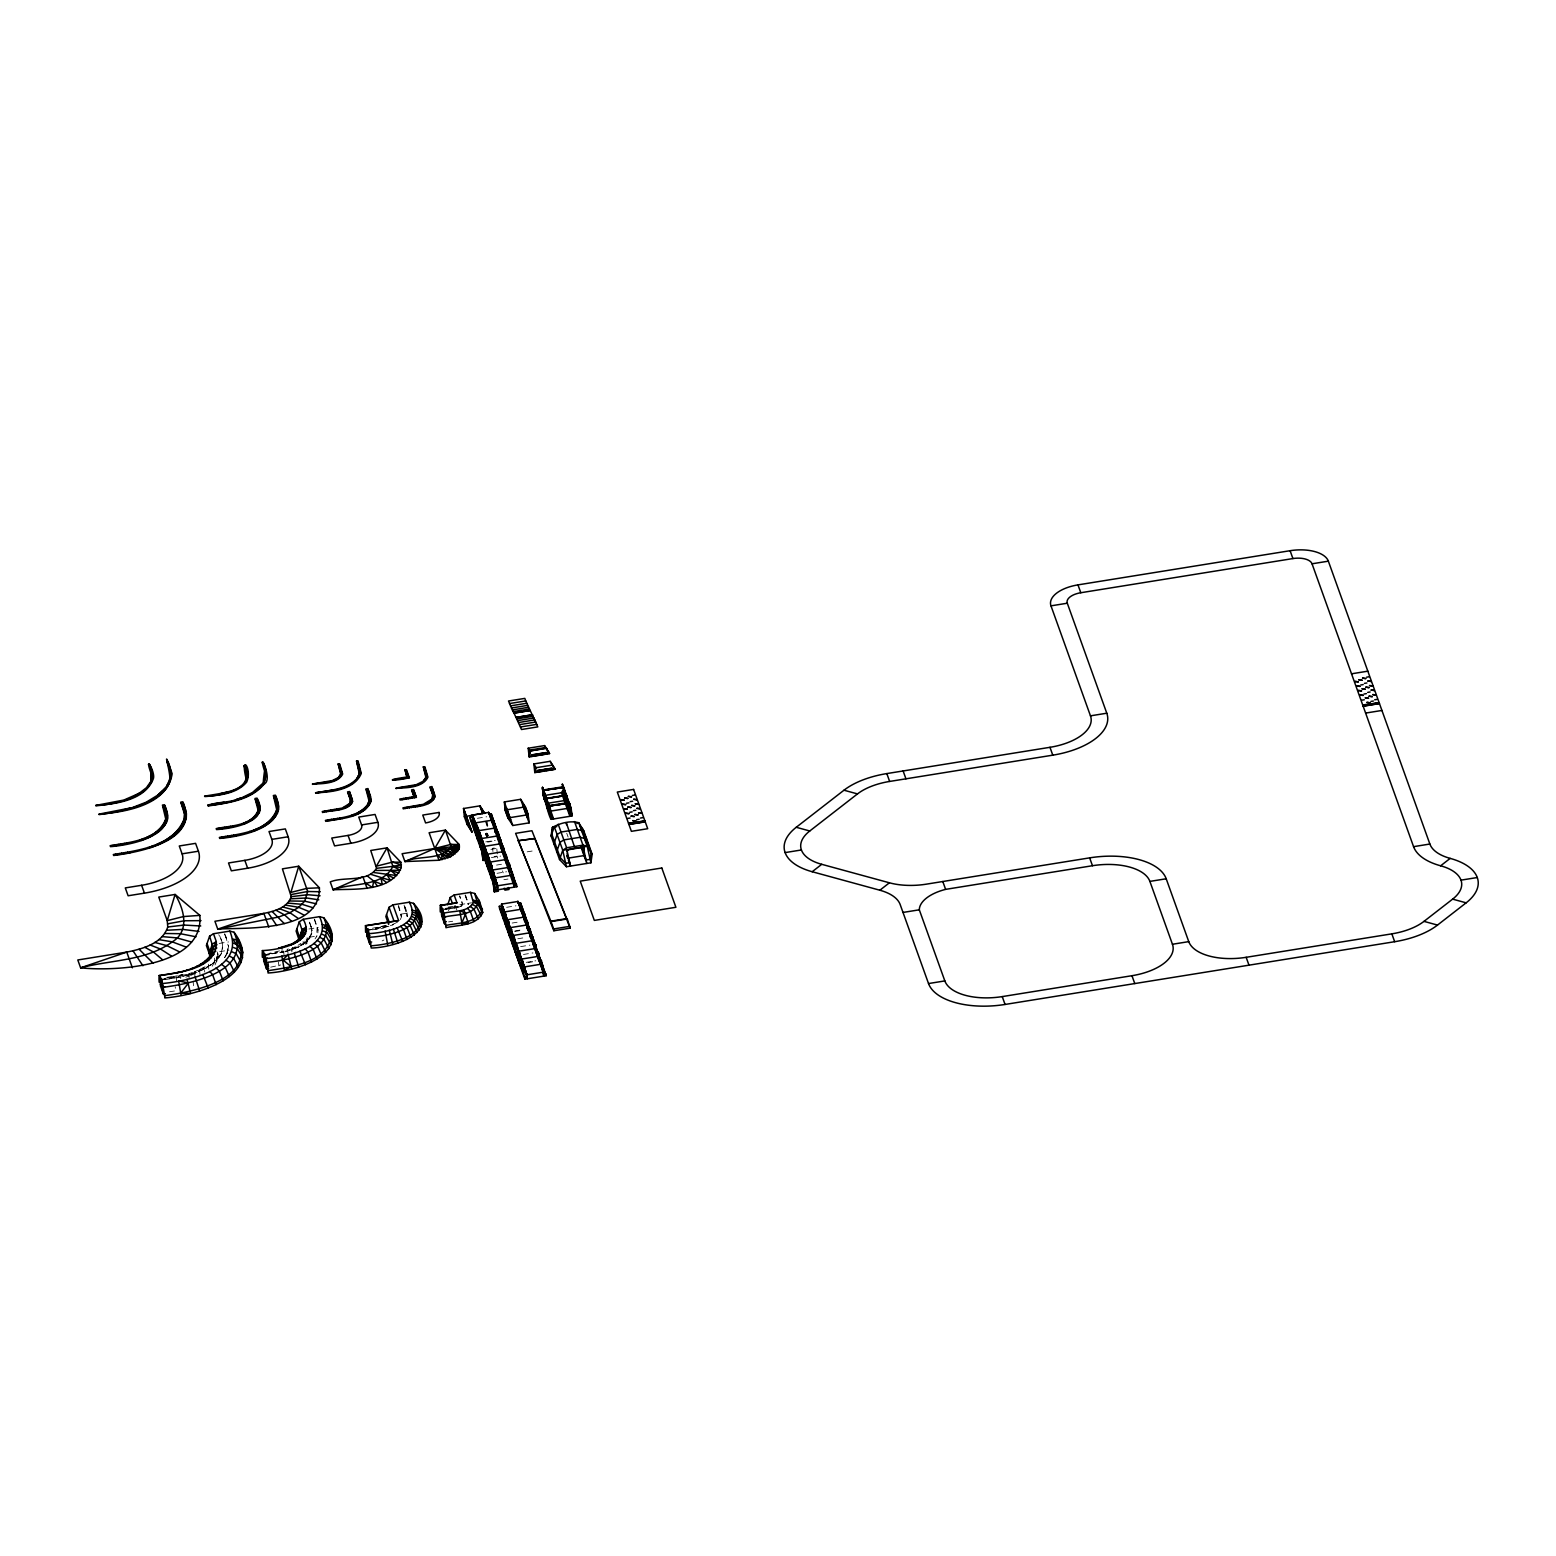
<?xml version="1.0" encoding="UTF-8"?>
<svg xmlns="http://www.w3.org/2000/svg" width="1556" height="1556" viewBox="0 0 1556 1556"><rect width="100%" height="100%" fill="white"/><g stroke="black" fill="none" stroke-linecap="round" stroke-linejoin="round"><path stroke-width="0.75" stroke-dasharray="5 3.75" d="M215.02 964.895L217.859 958.418L217.84 953.381M226.826 953.653L228.265 945.737M228.051 949.685L228.557 945.465L227.059 953.672M306.765 944.006L307.368 937.879M180.71 978.549L180.788 977.129L175.42 978.179M282.2 947.234L281.908 952.603L278.641 953.245M279.574 950.891L269.207 953.361M292.703 949.802L293.17 948.246L290.35 951.086L296.437 946.904M306.571 942.197L307.252 940.038L307.427 941.847M307.485 940.038L311.803 933.289L311.278 928.135M311.803 933.211L310.908 935.545M190.785 974.075L199.265 969.952L198.798 971.508L202.727 967.56M294.745 948.401L295.27 946.787M400.281 919.577L401.623 916.64M163.925 978.627L182.927 974.562L176.353 975.845M448.439 910.668L449.256 909.151M202.727 969.758C216.965 963.281 228.635 949.335 218.754 934.728M219.124 957.018C224.9 950.094 222.644 942.78 219.163 934.65M221.477 953.4L212.452 963.806M224.57 957.601L226.729 953.595M224.803 957.562L227.059 953.595M309.605 938.287L312.231 930.507L309.197 922.183M315.051 938.871L316.996 935.759L315.284 938.89M189.054 978.86L189.249 972.87M284.126 955.948L283.62 950.891L288.346 948.888M454.994 908.393L455.538 906.409M212.2 966.237L217.684 956.629L217.859 958.418M194.772 976.896L195.181 970.827M291.808 951.883L292.392 947.487M461.393 906.039L462.521 903.414L459.837 895.906M462.327 905.378L460.634 906.623M202.202 969.174L205.022 966.665M284.962 951.416L298.091 946.884L307.466 940.446M202.883 969.835L196.873 972.189L212.666 963.864L207.862 966.646M298.11 945.27L300.833 943.403L301.164 946.768M301.806 945.192L305.19 942.839M397.422 922.222L390.303 925.528M460.479 906.603L462.229 903.705L459.428 895.964M199.518 969.563L204.225 966.996L204.731 972.033M202.669 969.66L208.115 966.976M270.705 967.171L280.683 964.953M382.095 940.933L383.924 940.019M194.267 971.839L197.768 970.322M190.513 975.554L194.889 973.648M291.458 948.518L294.959 946.982L295.465 952.039M288.016 950.755L290.719 949.568M294.065 948.829L298.344 947.04L294.045 948.654M385.849 925.528L368.364 929.088M390.323 925.703L393.765 924.439L390.498 925.917M174.136 976.993L163.827 979.113M275.218 952.875L277.376 952.039M380.598 927.104L372.331 928.913M455.286 906.778L444.977 908.899M188.548 973.823L192.361 972.5M185.942 975.748L197.048 972.383M190.61 974.464L194.967 973.064M185.748 977.187L188.918 976.098M178.415 975.962L182.927 974.562M182.48 975.418L186.526 974.348M160.56 979.93L188.315 974.776M188.471 974.951L183.841 975.962M285.098 951.825L289.649 950.171M459.273 906.759L446.164 909.015M459.448 906.934L441.748 910.007L457.406 907.595M386.763 925.839L378.147 926.715M367.041 930.235L388.903 926.326M382.659 927.843L388.728 926.151M263.8 954.995L283.231 951.747L263.859 955.345M283.348 952.116L279.749 952.428M477.4 818.281L486.736 816.783M485.744 841.874L495.255 840.357M487.573 842.127L491.929 841.426L491.229 839.462M490.899 849.362L497.901 848.234M491.385 857.589L500.721 856.092M527.192 851.832L534.175 850.704M496.539 865.078L503.716 863.911M497.025 873.305L506.536 871.768M503.891 879.704L507.976 879.043M219.182 943.442L228.518 941.944M308.924 928.99L318.241 927.493M401.001 914.15L407.983 913.022M459.856 904.678L471.507 902.811M448.167 907.129L452.835 906.37M445.094 908.412L457.328 906.448L457.834 911.485M219.668 951.669L229.004 950.171M309.411 937.218L316.413 936.09M506.653 907.304L515.97 905.806M367.06 930.352L378.264 928.64M372.468 929.827L383.982 927.96M448.614 921.911L452.699 921.249M267.068 954.178L273.175 953.206M264.656 955.501L271.658 954.373M167.017 977.343L174.019 976.215M512.177 923.039L519.315 921.891M160.579 980.163L177.131 977.479M165.344 979.599L183.978 976.351M514.997 930.896L522.135 929.749M514.647 931.499L521.163 930.449M169.507 991.794L175.633 990.802L175.225 986.835M517.817 938.754L524.8 937.626M520.638 946.612L529.954 945.114M523.458 954.47L532.949 952.933M526.278 962.328L535.77 960.791M528.087 962.581L532.444 961.88L531.744 959.916M566.715 833.16L568.115 837.089M485.511 821.587L487.611 827.481M497.726 858.056L497.025 856.092L492.941 856.753L493.66 858.717M502.51 870.893L503.21 872.858M465.555 895.167L468.375 904.542M465.225 895.206L468.239 902.927M465.127 895.05L468.123 904.561M455.188 905.436L457.308 911.33M405.046 906.759L407.127 912.711M404.054 905.067L407.361 916.523M404.657 906.992L407.03 916.465M398.647 905.748L401.604 916.445M398.239 905.825L401.292 916.717L401.04 913.489M314.623 919.285L318.066 930.138L314.215 919.343M309.605 922.125L312.25 930.702M309.294 922.358L311.667 927.882M225.601 935.74L228.168 945.678M224.823 933.931L227.701 942.041M224.492 933.989L227.779 941.944M485.978 821.14L487.748 827.364M307.077 937.587L307.543 939.688M217.334 952.039L218.035 955.19M487.009 820.985L488.001 827.325M497.317 853.874L496.695 847.612L492.61 848.273L493.233 854.536M454.488 905.787L454.663 907.595M407.069 912.788L407.439 916.445M317.988 930.216L317.891 932.841M317.113 927.357L316.685 935.992M309.839 938.307L304.859 942.741M306.24 938.851L306.746 943.831M305.015 940.991L305.346 944.356M303.089 941.399L303.42 944.764M301.708 944.92L298.169 947.176M287.666 949.821L288.171 954.859M278.466 961.9L278.855 965.868M219.357 957.037L216.109 960.227M216.342 956.512L216.848 961.666M214.339 958.049L215 964.701M208.309 964.175L208.815 969.232M199.674 971.236L200.024 974.62M176.178 976.662L176.684 981.7M193.158 982.03L193.528 985.745"/><path stroke-width="1.5" d="M159.12 982.206C157.992 961.258 165.422 996.482 164.761 997.921C195.453 995.782 267.146 975.826 234.061 932.258L229.802 931.11L213.483 933.736L216.303 941.594L209.729 955.987L209.846 951.416L207.026 943.558M505.116 810.112L504.339 801.943L520.657 799.298C525.656 806.416 528.748 814.177 529.118 822.871L512.799 825.497L507.937 817.97L505.116 810.112L525.52 806.844M563.389 791.498L561.444 792.743L569.904 816.317L570.916 815.052L562.455 791.479L563.311 790.604M570.916 815.052L562.494 790.74M148.462 764.346C153.752 766.077 150.679 799.434 150.796 772.612C143.852 753.007 155.619 771.873 153.363 778.681C145.078 800.776 114.172 804.219 95.675 805.425L123.858 800.056L139.223 793.307L134.652 795.797M95.908 805.794C116.642 804.141 164.255 794.863 149.473 764.19M165.753 819.02L162.427 805.055L164.469 804.724C179.29 835.611 131.385 844.986 110.495 846.659L110.126 845.686C129.459 842.282 157.545 840.512 165.753 819.02L167.815 818.962M166.803 761.39C169.487 767.905 172.308 775.335 168.982 782.182C163.283 791.654 169.118 782.396 169.857 778.175C169.682 767.711 161.182 743.398 172.152 773.682C167.406 805.677 123.605 812.407 98.903 814.138L131.852 807.7L123.702 809.859M99.078 814.624C124.733 811.298 185.339 800.115 167.834 761.234M167.756 927.006L167.231 920.646L158.77 897.073L175.089 894.447L199.868 915.375C204.05 968.163 112.771 971.314 80.62 967.832L77.8 959.974L126.756 952.097C142.199 948.985 162.232 943.753 167.756 927.006L184.114 925.061L200.743 925.995M184.308 818.456L184.522 814.158L180.788 802.099L182.83 801.768C200.374 840.882 139.476 852.143 113.666 855.508L113.316 854.516C138.659 850.354 174.019 846.192 184.308 818.456L186.37 818.378M159.49 975.69C179.135 972.422 217.821 968.843 216.303 941.594L212.394 944.064L209.185 953.361L209.729 955.987M162.31 983.548C188.684 981.058 245.731 968.863 229.802 931.11M246.334 779.575C239.468 752.462 252.831 768.139 246.665 782.143C236.745 794.085 217.218 795.816 204.556 796.186C224.181 792.529 255.456 791.051 243.825 765.61M204.789 796.575C219.941 795.641 258.588 789.339 244.856 765.435M258.14 810.306L254.989 798.461L257.032 798.131C270.802 822.229 231.863 828.648 216.537 829.581L216.187 828.609C230.035 825.633 251.761 826.178 258.14 810.306L260.202 810.229M262.186 762.654C269.869 768.567 259.91 803.616 264.539 770.959C256.468 745.616 273.953 779.906 264.15 783.991C250.73 800.484 227.662 802.954 208.076 806.008C214.144 801.71 227.993 803.071 236.609 799.414C244.37 796.633 242.464 797.645 236.609 799.414M207.959 805.405C229.374 803.655 278.135 794.007 263.217 762.479M276.696 809.723L273.35 795.505L275.393 795.174C290.33 826.917 241.316 836.642 219.707 838.431L219.357 837.439C239.371 833.958 268.254 831.915 276.696 809.723L278.757 809.665M291.225 896.664L282.414 868.851L298.733 866.225L319.427 887.815C320.147 933.347 244.234 927.22 217.743 929.126L214.923 921.269L263.878 913.391C274.167 911.31 287.529 907.829 291.225 896.664L307.563 894.719L320.069 895.77M262.205 950.58C277.59 950.016 317.074 943.558 303.226 919.285L319.544 916.659L323.804 917.807C354.36 954.723 294.317 971.644 268.002 972.986C268.643 971.547 261.233 936.323 262.361 957.271M265.551 958.593C286.46 956.901 334.326 947.546 319.544 916.659M401.292 867.548L400.845 862.238L387.055 847.845L370.736 850.471L376.552 868.306C367.177 882.836 344.129 876.106 330.242 881.921L333.062 889.779C354.496 888.651 390.4 892.405 401.292 867.548L392.89 866.361L376.552 868.306M365.602 932.316L365.446 925.645L368.791 933.658C384.099 932.725 423.038 926.306 409.267 902.208L392.968 904.833L389.058 907.304L385.849 916.601L388.669 924.459M368.791 933.658L371.242 948.032C393.376 947.526 441.398 933.697 413.526 903.355L409.267 902.208M486.911 835.922L487.845 835.514M487.592 834.755C487.553 837.964 487.514 831.565 485.997 833.938M528.204 748.222L529.896 750.692L529.176 756.897L549.56 753.61L544.522 745.596L528.204 748.222L529.176 756.897L530.382 750.906L546.701 748.28M551.077 835.961L552.341 827.442C560.121 823.105 569.982 820.382 578.754 822.716L583.714 830.71L592.155 854.283L590.91 862.802L566.423 866.731L559.538 859.534L551.077 835.961L554.286 826.664L562.747 850.237L566.423 866.731M552.73 827.286L551.738 834.016L560.199 857.589L565.664 863.288L569.749 862.646L567.162 855.43L567.687 858.212L584.006 855.586L583.15 846.95L587.215 846.289L592.155 854.283M543.083 795.7L563.486 792.412L562.455 784.166L571.188 808.42L571.947 815.986L551.544 819.273C549.56 822.152 538.182 773.954 544.036 791.129L546.506 799.765M542.674 787.336L543.122 793.852M544.367 790.331L543.589 792.237L544.308 789.806L563.077 786.772L564.4 788.892L563.233 787.608M545.164 795.991L545.903 803.557L566.306 800.27M546.409 800.095L546.564 798.286L566.559 795.077L567.22 796.75M543.939 791.459L546.623 800.056C558.04 846.853 545.145 789.203 550.104 813.36M547.031 799.998L547.187 798.189M548.101 803.091L548.723 811.415L569.126 808.128M548.315 803.052L548.762 809.567M549.229 807.953L549.949 805.502L568.718 802.488L570.041 804.608M550.007 806.047L551.544 819.273M549.851 807.856L549.949 805.502M550.805 811.707L549.579 807.175M486.308 834.502C487.767 838.062 485.219 832.985 487.281 834.483M163.361 993.992L160.54 986.134L160.035 978.471L163.361 993.992L165.403 993.662M369.822 944.103L367.002 936.245L366.496 928.582L369.822 944.103L370.834 943.772M444.51 923.778L441.69 915.92L441.184 908.257L444.51 923.778L445.522 923.428M534.817 772.612L536.139 767.692L533.844 763.938L550.163 761.312L555.2 769.325L534.817 772.612L533.844 763.938M536.587 772.321L537.073 770.57L552.438 768.1L553.411 769.617M537.656 772.165L538.123 770.395M538.707 771.99L539.173 770.22M539.757 771.815L540.224 770.064M540.807 771.64L541.274 769.889M541.858 771.484L542.324 769.714M542.908 771.309L543.375 769.559M543.958 771.134L544.425 769.384M530.966 756.605L531.452 754.932L546.817 752.462L547.77 753.901M532.016 756.449L532.502 754.757M533.066 756.274L533.572 754.602M534.116 756.099L534.622 754.427M535.167 755.944L535.672 754.252M536.217 755.769L536.723 754.096M537.267 755.594L537.773 753.921M538.318 755.419L538.823 753.746M458.981 849.343L459.214 844.519L445.424 830.126L429.106 832.752L438.967 860.254L450.637 856.695L458.981 849.343L434.746 848.467L402.109 853.719L404.93 861.577L438.967 860.254M213.483 933.736L209.574 936.206L206.364 945.503L209.185 953.361M303.226 919.285L299.316 921.755L296.107 931.052L299.258 940.485M447.7 904.814L450.248 897.442L454.138 894.992L470.457 892.347L474.716 893.494L479.656 901.488L482.749 912.536C476.681 926.17 458.048 924.809 445.93 927.707C446.572 926.267 439.162 891.043 440.29 911.991M553.897 843.819L557.106 834.522L561.016 832.052L577.315 829.426L581.574 830.573L586.515 838.567M556.717 851.677L559.927 842.38L563.836 839.909L580.135 837.284L584.395 838.431L589.335 846.425M559.538 859.534L562.747 850.237L566.656 847.767L582.955 845.141L587.215 846.289L590.91 862.802M208.66 960.169L213.016 946.943L209.574 936.206M300.522 938.521L302.545 931.441L299.316 921.755M210.274 957.368L211.947 952.875L215.817 951.222M300.191 939.707L302.447 933.328L306.396 931.402M338.449 777.514L341.114 773.702L338.158 763.918L339.714 764.035L342.709 774.013C337.633 784.302 320.011 783.757 312.367 784.03L332.303 780.567L338.449 777.514L341.114 773.702M312.6 784.399C321.859 781.482 336.932 784.127 342.164 773.663L339.169 763.763M359.689 773.138L357.296 777.825L359.689 773.138L356.519 760.962L358.075 761.079L361.284 773.449C354.301 790.312 329.658 792.354 315.596 792.743C331.447 790.001 348.155 789.281 357.763 777.514M315.771 793.249C331.175 790.195 353.601 790.117 360.72 773.099L357.53 760.806M349.692 803.46L350.372 799.726L347.552 791.868L349.594 791.537L352.59 801.515C347.319 812.174 332.012 809.587 322.598 812.504L322.248 811.532L342.164 808.07L349.692 803.46L351.637 803.674M367.177 805.327L369.064 801.009L365.913 788.911L367.955 788.581L371.125 800.951C363.948 818.125 341.328 818.281 325.768 821.354L325.418 820.362C339.733 817.756 356.966 817.328 367.177 805.327L369.122 805.541M423.29 781.209L426.344 776.872L423.329 766.816L424.905 766.933L427.939 777.183C422.649 788.192 404.443 788.017 395.924 788.114L416.308 784.671L423.29 781.209L426.344 776.872M396.099 788.62C405.999 785.702 421.987 788.095 427.375 776.833L424.36 766.661M431.946 799.045L432.724 794.766L429.903 786.908L431.946 786.577L434.96 796.828C429.534 808.264 413.351 805.969 403.276 808.867L402.926 807.875L423.368 804.296L431.946 799.045L433.891 799.259M448.011 857.842L434.746 848.467L445.424 830.126L451.084 846.522C441.632 860.818 418.7 854.983 404.93 861.577L434.746 848.467L450.909 844.402L459.214 844.519M443.46 913.333C452.854 910.435 468.123 912.944 473.374 902.344L470.457 892.347M474.716 893.494L477.731 904.017C472.09 916.173 455.091 914.208 444.355 917.087M207.784 804.919L224.122 802.293M562.455 791.479L570.488 815.85L571.849 815.072L567.395 802.565M150.796 781.52L146.458 787.686L138.873 793.521M279.049 948.11L292.139 943.811L297.274 940.68L301.864 935.214L305.735 933.561M220.816 793.579L228.615 791.79M331.856 790.234L315.557 792.86M584.356 852.941L581.361 846.911L583.947 847.67L583.481 852.805L586.067 860.021L590.132 859.359L591.144 852.61L582.683 829.037L579.941 826.197M584.064 853.836L582.936 847.709L584.336 851.638M162.544 790.993L158.012 794.999L166.511 786.5M262.653 783.485L252.442 792.529L242.133 797.586M158.965 975.515C176.82 972.831 197.904 970.808 210.255 955.831L213.969 954.45M475.883 825.4L476.097 827.053L474.172 827.909L474.561 831.312M474.249 828.103L475.319 826.606M477.381 839.17L476.992 835.766L478.412 834.405M477.07 835.961L478.859 834.697M481.232 842.263L479.812 843.624L480.123 846.834M482.652 842.613C481.212 839.598 482.321 842.885 479.89 843.819L480.201 847.028M480.298 843.897L481.154 842.652M485.297 848.662L482.632 851.482L483.021 854.886M482.71 851.677L483.78 850.16M484.052 850.704L483.138 852.474M485.842 862.744L485.453 859.34L486.872 857.978M485.511 859.534L487.32 858.27M485.939 859.612L486.795 858.348M547.129 797.664L546.681 798.598L566.676 795.369L547.284 798.481M489.693 865.836L488.273 867.198L488.662 870.601M488.331 867.392L490.14 866.128M492.435 872.449L493.758 872.235L492.357 872.255L491.093 875.055L491.404 878.265M503.911 917.204L505.194 914.617M506.303 924.984L508.831 921.774L507.45 923.661M506.731 925.061L507.956 922.28M510.387 930.041L511.73 929.827L510.329 929.846L509.045 932.647L509.434 936.051M509.123 932.841L510.271 931.519M509.551 932.919L510.465 931.85M511.943 940.699L513.285 939.143M513.227 939.513L511.982 941.555M515.192 948.635L516.981 945.97M517.584 956.415L520.112 953.206L518.926 954.859M518.012 956.493L519.237 953.711M520.715 967.482L520.326 964.059L521.746 962.717M529.896 750.692L528.632 752.054L529.351 750.109L545.67 747.483L546.759 749.136L546.214 748.066L530.382 750.906M338.158 763.918L340.628 774.071M356.519 760.962L359.203 773.507M404.988 769.773L406.972 777.105L404.988 769.773L406.544 769.889L409.364 777.747C393.318 781.52 381.667 780.509 407.536 776.911M423.329 766.816L425.858 777.241M464.33 816.686L483.157 813.282L479.87 805.872L463.552 808.498L464.33 816.686L467.15 824.544L472.013 832.071L463.552 808.498L467.617 824.096L472.013 832.071L463.552 808.498M467.15 824.544L469.192 824.213M564.264 800.601L566.131 798.461M567.084 808.459L568.951 806.319M796.244 827.286L843.974 790.215A66.48 32.637 -5.7 0 1 886.823 773.585L1049.969 747.308A49.87 24.468 -5.7 0 0 1090.464 715.838L1106.783 713.212L1067.299 603.222A16.63 8.15 -5.7 0 1 1080.798 592.739L1292.919 558.565A16.63 8.15 -5.7 0 1 1312.039 563.797L1328.357 561.171L1429.867 844.033A49.87 24.468 -5.7 0 0 1450.192 858.387A66.48 32.637 -5.7 0 1 1466.141 902.83L1437.511 925.081A66.48 32.637 -5.7 0 1 1394.662 941.711L1005.059 1004.456A66.48 32.637 -5.7 0 1 928.524 983.548L900.185 904.581A49.87 24.468 -5.7 0 0 879.86 890.226L812.193 871.73A66.48 32.637 -5.7 0 1 796.244 827.286L809.781 830.982L857.492 793.91A49.87 24.468 -5.7 0 1 889.643 781.443L1052.79 755.166A66.48 32.637 -5.7 0 0 1106.783 713.212M812.193 871.73L821.743 864.319L889.41 882.797A49.87 24.468 -5.7 0 0 926.501 884.139L1089.647 857.862A66.48 32.637 -5.7 0 1 1166.203 878.77L1188.765 941.633A49.87 24.468 -5.7 0 0 1246.162 957.31L1391.842 933.853A49.87 24.468 -5.7 0 0 1423.993 921.366L1452.623 899.135L1466.141 902.83M879.86 890.226L889.41 882.797M1452.623 899.135A49.87 24.468 -5.7 0 0 1440.642 865.797L1450.192 858.387M158.401 794.746L146.283 802.157L131.677 807.836M306.046 927.143L302.136 929.613L298.927 938.91L302.545 931.441L306.513 929.243L302.136 929.613L299.958 938.599L296.768 929.107M487.359 834.191L485.803 833.783L486.094 834.852M216.984 944.745L213.016 946.943L209.846 951.416L210.274 956.843L212.88 949.899L216.829 947.974M267.457 958.146L263.586 959.391M268.624 968.532L266.601 969.057L263.256 953.536L263.781 961.2L266.718 960.402M367.002 936.245L369.958 935.467M444.646 915.123L443.732 915.589L443.207 910.416M576.809 823.513L578.754 822.716L587.215 846.289M300.794 937.101L304.509 935.72M207.843 958.71L211.344 957.582M299.258 938.929L302.739 937.801M487.164 835.202L486.697 835.805M204.731 961.452L207.94 960.577M297.274 940.68L300.483 939.805M400.845 862.238L392.559 862.102L376.377 866.186L387.055 847.845L392.89 866.361C382.329 887.581 351.656 882.466 333.062 889.779L362.879 876.67L367.119 888.457M294.881 942.314L297.76 941.672M200.996 964.02L203.855 963.378M175.283 972.889L182.13 971.819M291.322 894.505L307.718 891.491L320.283 891.744M167.931 923.778L184.328 920.763L201.016 920.627M292.139 943.811L294.629 943.383M196.678 966.373L199.149 965.965M1090.464 715.838L1050.981 605.848A33.24 16.319 -5.7 0 1 1077.977 584.881L1290.099 550.707A33.24 16.319 -5.7 0 1 1328.357 561.171M1050.981 605.848L1067.299 603.222M509.434 703.565L525.753 700.939L537.812 726.885L521.493 729.511L508.501 701.017L524.819 698.391L525.753 700.939M510.349 705.899L526.667 703.273M511.243 708.019L527.562 705.393M512.119 709.944L528.437 707.319M512.955 711.656L529.273 709.011M517.039 718.872L533.338 716.246M517.876 720.584L534.194 717.958M518.751 722.509L535.07 719.864M519.646 724.629L535.964 722.003M520.56 726.963L536.878 724.337M162.777 806.047L164.819 805.716M181.138 803.091L183.18 802.76M163.147 807.019L165.169 806.689M181.488 804.063L183.53 803.732M163.497 808.011L165.539 807.681M181.838 805.055L183.88 804.724M163.847 808.984L165.889 808.653M182.208 806.027L184.23 805.697M164.197 809.976L166.239 809.645M182.558 807.019L184.581 806.689M164.547 810.948L166.589 810.618M182.908 807.992L184.95 807.661M164.897 811.94L166.939 811.61M183.258 808.984L185.3 808.653M165.247 812.913L167.289 812.582M183.608 809.956L185.65 809.626M255.34 799.434L257.382 799.123M273.7 796.478L275.743 796.166M255.69 800.426L257.732 800.095M274.05 797.469L276.093 797.139M256.04 801.398L258.082 801.087M274.401 798.442L276.443 798.131M392.929 779.77L409.364 777.747M256.409 802.39L258.432 802.06M274.751 799.434L276.793 799.103M256.759 803.363L258.802 803.052M275.101 800.406L277.143 800.095M257.11 804.355L259.152 804.024M275.47 801.398L277.493 801.068M257.46 805.327L259.502 805.016M275.82 802.371L277.863 802.06M257.81 806.319L259.852 805.989M276.171 803.363L278.213 803.032M347.902 792.84L349.944 792.51M366.263 789.884L368.305 789.553M348.252 793.832L350.295 793.502M366.613 790.876L368.655 790.545M348.602 794.805L350.645 794.474M366.963 791.848L369.005 791.518M348.952 795.797L350.995 795.466M367.313 792.84L369.356 792.51M349.322 796.769L351.345 796.439M367.663 793.813L369.706 793.482M349.672 797.761L351.695 797.431M368.013 794.805L370.056 794.474M536.139 767.692L552.458 765.066L555.2 769.325M350.022 798.734L352.064 798.403M368.364 795.777L370.406 795.447M350.372 799.726L352.415 799.395M368.733 796.769L370.756 796.439M411.912 790.856L413.954 790.526M430.273 787.9L432.296 787.569M412.262 791.829L414.304 791.498M430.623 788.873L432.665 788.542M412.612 792.821L414.655 792.49M430.973 789.865L433.015 789.534M412.962 793.793L415.005 793.463M431.323 790.837L433.365 790.506M413.312 794.785L415.355 794.455M431.673 791.829L433.716 791.498M413.663 795.758L415.705 795.427M432.023 792.801L434.066 792.471M416.055 796.419L399.756 799.045L400.106 800.017L416.425 797.392L413.604 789.534L411.562 789.865L414.382 797.722M432.374 793.793L434.416 793.463M432.724 794.766L434.766 794.435M543.744 790.429L563.739 787.219M563.817 787.939L564.186 788.911M542.461 787.375L553.586 818.942L542.908 793.891L547.09 805.522M182.091 853.836L198.409 851.21L195.589 843.352L179.271 845.978L182.091 853.836A49.87 24.468 -5.7 0 1 141.615 885.286L125.297 887.912L128.117 895.77L144.436 893.144A66.48 32.637 -5.7 0 0 198.409 851.21M271.833 839.384L288.152 836.758L285.332 828.901L269.013 831.526L271.833 839.384A33.24 16.319 -5.7 0 1 244.837 860.351L228.518 862.977L231.338 870.835L247.657 868.209A49.87 24.468 -5.7 0 0 288.152 836.758M361.576 824.933L377.894 822.307L375.074 814.449L358.755 817.075L361.576 824.933A16.63 8.15 -5.7 0 1 348.077 835.416L331.759 838.042L334.579 845.9L350.897 843.274A33.24 16.319 -5.7 0 0 377.894 822.307M544.153 798.598L543.005 794.785L545.125 795.369M544.269 798.909L547.187 806.436M566.637 795.797L567.006 796.769M546.759 799.317L549.462 806.864M571.558 814.216L570.994 808.439L562.261 784.185C570.216 808.186 565.509 796.458 567.862 804.005M505.175 808.031L506.459 807.836M522.777 805.191L524.041 804.997M545.728 801.748L547.945 803.227M505.155 809.081L506.809 808.809M523.127 806.183L524.78 805.911M1351.522 673.806L1367.841 671.181M505.467 811.104L507.509 810.773M523.827 808.148L525.87 807.817M488.837 814.255L491.288 813.866L516.884 886.726L495.683 890.149L470.301 819.429L470.087 817.27L472.538 816.881L472.343 815.072L488.662 812.446L493.622 820.887L513.344 875.872L488.662 812.446L493.622 820.887L488.662 812.446L514.433 887.134M505.817 812.076L507.859 811.765M524.178 809.12L526.22 808.809M547.284 805.502C545.106 784.905 548.529 824.699 546.72 799.726M506.186 813.068L508.209 812.738M524.528 810.112L526.57 809.781M546.973 806.455L549.793 814.313M549.385 806.144L569.379 802.935M569.457 803.655L569.827 804.627M506.536 814.041L508.579 813.71M524.878 811.084L526.92 810.754M570.196 810.423L569.924 804.316L571.947 815.986M506.886 815.033L508.929 814.702M525.247 812.076L527.27 811.746M507.237 816.005L509.279 815.675M525.597 813.049L527.64 812.718M498.115 889.76L494.769 876.495L472.343 815.072L473.316 825.069L493.038 880.054L497.901 887.601L495.45 887.99L470.087 817.27M491.988 820.226L488.662 812.446L492.513 820.148M548.548 809.606L552.944 818.67L551.466 818.359L549.91 814.624M507.587 816.997L509.629 816.667M525.947 814.041L527.99 813.71M475.164 822.93L491.482 820.304M507.937 817.97L528.34 814.683M508.676 818.903L510.329 818.631M526.648 816.005L528.301 815.733M475.514 825.302L476.836 825.088L475.455 825.108L474.677 828.901M493.447 824.252L492.279 822.404L493.602 822.19L494.088 823.785M492.338 822.599L493.66 822.385M509.415 819.817L510.679 819.604M526.998 816.978L528.281 816.783M494.244 823.163L494.302 828.162L477.984 830.787L472.343 815.072L493.894 878.09L497.726 885.792L514.044 883.166L512.235 875.133L491.346 818.864M477.031 826.897L476.408 825.322M477.614 826.742L491.715 866.031M570.682 811.862L569.729 804.335M477.536 827.461L491.852 867.392M493.952 824.816L508.248 865.661M495.08 825.614L494.983 824.699M551.369 817.464L552.361 818.028M477.887 829.445L477.05 825.711L477.984 830.787M479.656 832.946L478.256 832.966L478.489 834.6M496.481 830.243L495.1 830.262L495.333 832.265L496.111 830.671M479.287 833.374L477.089 836.817M478.762 843.002L478.859 839.87C482.302 837.984 478.645 827.286 480.804 838.645L497.123 836.019L496.422 830.048M496.559 831.488L498.27 832.538L501.421 843.624L501.013 840.201L499.379 839.345M496.85 831.954L496.053 830.476M496.947 834.483L499.748 837.42L500.449 843.799L502.569 845.278L503.269 851.657L505.389 853.135L506.089 859.515L508.209 860.993L508.909 867.373L510.524 868.015L511.243 871.01L505.019 855.061M552.341 827.442L556.815 826.625M481.368 848.701L483.119 846.581L482.477 840.804L481.076 840.824L481.29 842.457M499.301 838.101L497.92 838.12C498.64 842.166 497.959 836.583 500.701 840.629M482.107 841.232L481.232 842.846M483.157 841.563L483.624 846.503L499.943 843.877L499.243 837.906M499.807 838.665L500.215 842.38M482.185 842.477L482.418 840.61M499.009 839.773L501.013 840.201M479.987 844.869L480.24 843.702M501.188 841.446L500.624 840.415M534.758 838.528L518.265 840.726L534.758 838.528L570.157 928.135L553.839 930.76L515.62 833.355L531.938 830.729L566.442 918.079M628.566 823.474L644.884 820.848M1362.803 705.238L1379.122 702.592M628.76 823.98L645.059 821.354M1362.978 705.724L1379.297 703.098M628.935 824.466L645.234 821.84M1363.153 706.21L1379.472 703.584M500.74 845.978L502.121 845.958L500.799 846.172L500.974 847.962L501.168 846.27M485.511 849.284L485.803 852.999M483.974 850.51L484.344 848.973M485.472 850.471L484.85 848.895M503.541 849.187L503.444 848.273M502.549 849.751L502.413 847.475L503.522 848.467M1365.623 713.076L1381.942 710.45M503.619 854.03L504.941 853.816L503.56 853.836L503.794 855.819L504.066 854.322M486.795 856.734L488.117 856.52M487.748 856.948L486.872 858.562M504.572 854.244L503.794 855.819M489.168 860.876L488.72 857.084L489.265 862.219L505.583 859.593L505.039 854.458M487.825 858.192L487.67 856.753M481.29 848.02L483.041 860.429L487.125 859.768M485.55 860.39L485.88 859.418M562.747 850.237L566.831 849.576L570.507 866.07L568.387 860.176M567.201 849.984L581.166 847.553M490.937 864.377L489.537 864.397L489.751 866.031M507.762 861.674L506.361 861.693C506.925 866.381 506.614 859.593 508.131 863.385M491.579 868.793L491.54 864.942L492.085 870.076L508.404 867.451L507.703 861.479M507.84 862.919L509.473 863.775L509.862 867.178M488.448 868.442L488.759 867.47C490.665 863.133 490.86 867.723 490.879 864.183M509.648 865.019L509.084 863.988M491.988 868.734L490.043 874.433M510.738 870.971L510.524 869.337L509.182 869.551L509.434 871.535L509.629 869.843M509.259 869.746L510.582 869.532M493.466 873.908L493.699 872.041M510.29 871.204L511.982 872.041M491.268 876.3L492.241 873.733M494.769 876.495L474.522 821.568L497.726 885.792L492.96 879.159L473.219 824.155L474.658 823.007L472.343 815.072L475.027 821.49M511.593 873.791L514.044 883.166M494.905 877.934L511.224 875.308M516.67 884.567L514.219 884.956L513.344 875.872M492.571 879.451L494.322 891.86L498.406 891.199L497.706 889.235M440.115 905.3L456.958 902.85L454.138 894.992M440.64 905.475L456.958 902.85M785.119 852.591L801.418 849.965M441.009 909.074L443.052 908.743M365.446 925.645L398.608 920.549L392.968 904.833M365.971 925.801L398.608 920.549M441.515 914.111L443.557 913.78M543.686 976.137L541.488 964.156L517.915 901.469L518.09 903.258L520.54 902.869L546.137 975.748L524.917 979.171L499.534 908.451L499.32 906.292L501.771 905.903L501.596 904.094L517.915 901.469L522.952 910.805L519.296 905.145M441.69 915.92L443.713 915.414M366.321 929.418L368.364 929.088M443.83 916.931L445.872 916.601M527.367 978.763L524.002 965.517L501.596 904.094L502.549 914.072L519.276 963.456M522.855 909.89L517.915 901.469L543.277 972.169L526.959 974.815L522.194 968.182L502.452 913.178L503.385 912.108L526.959 974.815L512.721 934.086L510.815 939.882M504.416 911.952L520.735 909.326M521.746 909.151L517.915 901.469L543.277 972.169L542.597 964.895L540.321 962.872L520.579 907.887M366.827 934.456L368.869 934.125M444.335 921.969L446.377 921.638M369.025 935.74L368.033 936.09M505.719 914.539L503.483 917.126L503.794 920.335L503.405 916.931L504.825 915.57M369.142 937.257C385.946 936.537 427.628 929.302 413.526 903.355M522.991 912.652L524.625 913.508L525.014 916.912M445.599 925.489C457.97 922.766 477.05 923.797 482.477 909.346L477.536 901.352L473.277 900.204L477.731 904.017L482.749 912.536M522.096 913.158L521.96 911.719L523.186 913.178M503.522 917.982L503.833 917.009M369.647 942.314L371.69 941.983M265.804 960.674L264.792 961.025M524.411 919.479L525.734 919.265L524.333 919.265L524.586 921.269L524.78 919.577M159.86 979.288L161.902 978.957M525.811 920.51L527.445 921.366L527.834 924.77L527.445 923.7M266.426 962.367C288.716 960.48 338.858 950.405 323.804 917.807M370.911 945.834C388.747 944.589 431.732 936.809 417.455 909.677M508.598 923.642L508.831 921.774M525.422 920.919L527.62 922.611M527.542 922.416L520.54 902.869M506.4 926.034L506.653 924.867M160.365 984.326L162.388 983.995M266.407 967.249L268.449 966.918L268.118 963.553M518.44 841.154L551.019 921.58L567.337 918.954M160.54 986.134L162.563 985.629M528.69 928.562L528.476 926.909L527.153 927.123L527.406 929.126L528.184 927.532M527.231 927.337L528.554 927.123M162.68 987.146L164.722 986.815M163.205 987.301C189.657 983.859 251.877 972.228 234.061 932.258M528.612 928.368L530.324 929.418L528.962 928.504M267.671 970.769C290.505 967.035 328.88 962.989 331.564 933.658L326.624 925.664L322.364 924.517M510.407 931.655L510.776 930.138M511.418 931.499L511.652 929.632M529.876 929.438L530.363 930.274M509.22 933.892L509.473 932.725M512.877 935.526L529.176 932.9L529.546 931.363L532.035 936.459M551.019 921.58L553.664 928.951L569.982 926.326M514.161 938.112L513.285 939.707M531.432 936.206L533.086 937.082L533.475 940.485M164.45 995.704C191.913 992.086 256.059 979.891 237.971 938.579M514.102 937.918L514.647 939.279M532.755 937.49L531.296 934.767L529.974 934.981L530.557 936.731M514.316 939.552L514.472 937.49L513.149 937.704L513.363 939.338M530.149 936.79L530.421 935.292L531.646 936.751M516.028 945.756L517.37 945.542L515.97 945.562L516.184 947.196M532.872 943.033L534.194 942.819L532.794 942.839L533.047 944.842L533.241 943.13M516.106 947.001L514.686 948.363L515.017 951.572M534.253 944.064L535.964 945.134L534.116 942.625M536.003 945.99L528.145 925.664M514.861 949.607L515.114 948.44M536.081 946.184L533.747 943.053M535.672 950.891L537.015 950.677L535.614 950.697L535.867 952.7L536.645 951.105M537.073 951.922L538.726 952.797L539.115 956.201M519.879 955.073L520.112 953.206M538.337 953.011L538.823 953.847M517.681 957.465L517.934 956.298M903.005 912.438L919.304 909.813A40.009 19.645 -5.7 0 1 945.62 889.371L1092.468 865.72A49.87 24.468 -5.7 0 1 1149.884 881.396L1166.203 878.77M522.621 961.686L520.91 965.245L527.153 976.604L524.703 976.993L499.32 906.292M539.893 959.78L541.546 960.655L541.935 964.059M522.194 963.008L520.326 964.059M522.563 961.491L523.108 962.853M522.777 963.125L522.933 961.063L521.61 961.277L521.824 962.911M541.216 961.063C538.57 957.212 538.746 962.153 538.94 959.06M524.002 965.517L501.596 904.094L504.261 910.513M524.139 966.957L540.457 964.331M545.903 973.589L543.472 973.978L542.597 964.895M1312.039 563.797L1413.568 846.659L1429.867 844.033M1460.967 880.151L1477.286 877.526M928.524 983.548L944.842 980.922A49.87 24.468 -5.7 0 0 1002.239 996.599L1131.951 975.709A49.87 24.468 -5.7 0 0 1172.446 944.259L1188.765 941.633M278.524 947.954L283.27 947.312L282.2 947.234M183.822 810.968L185.884 810.695M165.461 813.924L167.523 813.652M184.055 812.057L186.117 811.785M165.695 814.916L167.737 814.663M184.308 813.146L186.35 812.893M276.385 804.355L278.446 804.102M258.024 807.292L260.085 807.039M276.637 805.502L278.68 805.249M368.811 797.82L370.853 797.567M434.746 848.467L448.128 850.724L452.99 855.411L434.746 848.467L459.565 846.094L450.909 844.402M289.085 945.153L291.108 944.92M191.855 968.474L193.897 968.24M165.909 815.928L167.97 815.733M184.522 814.158L186.584 813.944M258.238 808.284L260.299 808.089M276.851 806.514L278.913 806.3M350.45 800.659L352.492 800.445M368.908 798.889L370.95 798.695M432.821 795.836L434.863 795.641M199.868 915.375L183.413 916.562L167.231 920.646L175.089 894.447C184.133 909.093 190.085 931.208 172.269 941.866C145.856 961.122 110.904 959.78 80.62 967.832L126.756 952.097L132.396 967.813M368.986 799.959L371.048 799.823M276.793 807.525L278.874 807.408M258.179 809.295L260.26 809.159M276.735 808.712L278.796 808.575M184.464 815.227L186.526 815.091M184.367 817.367L186.428 817.25M290.544 898.823L306.551 897.968L318.805 899.835M166.745 930.255L182.752 929.399L199.051 931.422M285.74 946.301L287.315 946.223M186.623 970.283L188.198 970.205M319.427 887.815L307.038 888.34L290.875 892.424L298.733 866.225L307.718 891.491L304.704 901.196L298.694 907.323L289.902 912.711L278.932 916.951L217.743 929.126L263.878 913.391L268.818 927.143M432.899 796.886L434.96 796.828M350.528 801.573L352.59 801.515M369.064 801.009L371.125 800.951M165.85 816.958L167.912 816.9M184.405 816.297L186.467 816.239M165.811 817.989L167.873 817.931M368.597 802.099L370.639 802.099M276.365 810.773L278.407 810.773M257.829 811.318L259.852 811.318M275.995 811.94L278.038 811.96M183.958 819.526L186 819.545M165.422 820.051L167.464 820.051M183.627 820.615L185.67 820.615M165.111 821.101L167.153 821.101M183.297 821.704L185.339 821.704M375.599 870.465L400.437 870.251L392.89 866.361L401.429 864.864L392.559 862.102M289.319 900.982L304.704 901.196L316.51 903.861M164.917 933.483L180.302 933.697L195.998 936.79M432.432 797.975L434.435 798.034M350.1 802.526L352.103 802.604M368.13 803.168L370.134 803.246M257.499 812.329L259.521 812.407M275.684 812.991L277.688 813.049M164.78 822.132L166.803 822.21M182.947 822.793L184.969 822.852M367.644 804.238L369.628 804.394M275.101 814.002L277.065 814.138M256.935 813.341L258.918 813.477M274.42 815.169L276.404 815.325M182.344 823.863L184.328 823.999M181.721 824.933L183.705 825.069M181.118 826.003L183.102 826.139M164.197 823.163L166.161 823.319M163.613 824.194L165.578 824.349M287.549 903.064L302.078 904.328L313.223 907.79M162.271 936.615L176.781 937.879L191.602 942.022M430.954 800.076L432.899 800.27M366.166 806.358L368.111 806.553M365.174 807.37L367.099 807.583M256.351 814.352L258.296 814.547M273.837 816.2L275.782 816.414M163.03 825.225L164.955 825.419M180.496 827.072L182.441 827.286M451.084 846.522L459.487 847.709L450.131 848.681L455.033 854.011L448.128 850.724M273 817.211L274.887 817.484M255.534 815.325L257.421 815.597M272.047 818.339L273.934 818.612M179.621 828.123L181.507 828.395M162.174 826.217L164.061 826.489M178.746 829.173L180.632 829.445M177.87 830.223L179.757 830.496M373.596 872.508L396.722 875.542L391.003 870.679L398.92 872.935M285.293 905.067L298.694 907.323L308.983 911.544M158.887 939.61L172.269 941.866L185.942 947.001M348.816 804.355L350.625 804.705M364.162 808.4L365.971 808.731M254.717 816.297L256.546 816.647M271.211 819.331L273.039 819.681M161.338 827.228L163.166 827.559M160.501 828.22L162.33 828.57M176.995 831.254L178.823 831.604M270.122 820.304L271.892 820.693M253.647 817.25L255.417 817.639M268.896 821.374L270.647 821.782M175.867 832.265L177.617 832.655M159.412 829.173L161.182 829.581M174.719 833.257L176.489 833.666M158.323 830.145L160.093 830.534M173.591 834.269L175.361 834.658M282.57 906.934L294.609 910.124L303.867 915.045M154.803 942.43L166.823 945.62L179.135 951.689M1423.993 921.366L1437.511 925.081M843.974 790.215L857.492 793.91M429.942 801.087L431.634 801.554M347.941 805.249L349.633 805.716M363.151 809.412L364.843 809.879M252.597 818.184L254.289 818.631M267.807 822.346L269.499 822.793M157.253 831.099L158.945 831.565M172.463 835.261L174.155 835.728M412.087 910.065L416.386 911.271L421.345 919.324M458.048 850.938L450.131 848.681L456.744 852.513M437.411 854.886L442.137 859.632L441.554 853.933L450.637 856.695L445.191 852.513M361.692 810.306L363.287 810.832M266.504 823.241L268.118 823.746M251.313 819.059L252.928 819.584M265.026 824.252L266.64 824.777M171.102 836.194L172.716 836.72M155.95 831.993L157.545 832.518M169.74 837.128L171.355 837.653M154.627 832.888L156.242 833.413M168.379 838.062L169.993 838.587M412.554 912.166L416.872 913.567L421.89 921.813M233.575 943.169L240.791 946.437L242.892 952.817L232.622 938.968L236.882 940.116L241.822 948.11M428.484 801.982L429.981 802.565M346.657 806.047L348.155 806.611M360.233 811.201L361.731 811.785M250.03 819.934L251.566 820.518M263.723 825.147L265.24 825.73M153.324 833.783L154.861 834.366M167.017 838.995L168.534 839.579M473.374 902.344L477.731 904.017M370.659 874.297L390.478 880.385L386.977 874.764L393.882 878.051M412.437 914.306L416.755 915.978L421.754 924.497M279.438 908.646L289.902 912.711L297.993 918.254M322.851 930.896L327.168 932.569L332.167 941.088M233.342 947.468L237.66 949.141L242.658 957.66M150.096 944.998L160.54 949.043L171.296 955.968M358.755 812.096L360.175 812.738M262.225 825.964L263.645 826.606M248.571 820.732L249.991 821.374M260.513 826.897L261.933 827.539M165.461 839.851L166.881 840.493M151.827 834.6L153.247 835.241M163.886 840.726L165.306 841.349M150.31 835.436L151.749 836.058M162.31 841.582L163.73 842.204M411.776 916.484L415.997 918.429L420.898 927.22M321.859 934.145L326.079 936.09L330.981 944.881M232 951.805L236.22 953.75L241.141 962.542M427.025 802.877L428.347 803.577M345.374 806.825L346.696 807.506M357.296 813.01L358.619 813.691M247.093 821.549L248.415 822.229M259.016 827.714L260.338 828.395M148.812 836.253L150.135 836.934M160.735 842.438L162.077 843.119M472.441 904.483L476.544 906.701L481.31 915.764M410.551 918.624L414.616 920.841L419.381 929.905M320.011 937.354L324.076 939.571L328.841 948.635M229.549 956.104L233.614 958.321L238.379 967.365M275.937 910.182L284.631 914.986L291.419 921.113M144.844 947.273L153.538 952.097L162.544 959.78M355.468 813.71L356.674 814.449M257.343 828.453L258.568 829.173M245.459 822.249L246.665 822.988M255.437 829.27L256.662 830.009M158.984 843.196L160.21 843.935M147.139 836.992L148.365 837.712M157.234 843.955L158.459 844.694M145.467 837.712L146.672 838.451M155.483 844.714L156.709 845.453M365.563 883.069L372.37 887.426L373.81 881.182L367.002 875.717M408.781 920.724L412.632 923.194L417.183 932.511M317.366 940.485L321.236 942.975L325.768 952.291M226.028 960.285L229.88 962.756L234.411 972.072M583.325 848.74L581.108 847.281L568.874 849.245L567.006 851.385L566.831 849.576M494.011 823.591L495.781 827.909M493.874 823.98L495.061 824.913M496.695 831.838L497.978 833.666M496.772 832.032L497.881 832.771M505.292 855.022L507.061 859.32M505.155 855.392L506.731 856.111M506.342 856.325L504.514 854.05M507.976 863.249L509.162 864.183M510.932 870.718L512.469 872.877L510.796 871.107M523.127 912.983L524.294 913.917M525.947 920.841L527.056 921.58M528.768 928.699L529.935 929.632M537.228 952.272L538.395 953.206M425.196 803.596L426.286 804.374M343.779 807.447L344.868 808.225M353.64 814.43L354.729 815.188M243.806 822.968L244.914 823.746M253.764 830.009L254.873 830.787M143.794 838.451L144.883 839.229M153.733 845.491L154.841 846.27M470.437 906.526L474.035 909.249L478.295 918.837M406.524 922.708L410.103 925.45L414.343 935.02M313.981 943.5L317.56 946.223L321.8 955.792M221.497 964.292L225.075 967.015L229.335 976.585M386.569 882.524L381.123 878.343L382.192 884.43L373.81 881.182L377.427 886.084M141.966 839.073L142.996 839.87M272.125 911.485L284.281 923.583M139.126 949.257L153.013 963.067M351.812 815.13L352.804 815.947M251.955 830.632L252.928 831.449M242.036 823.591L243.008 824.408M249.874 831.351L250.866 832.168M151.846 846.133L152.819 846.97M149.94 846.795L150.913 847.612M140.137 839.715L141.129 840.532M148.034 847.456L149.026 848.273M403.801 924.595L407.03 927.551L410.94 937.354M309.897 946.301L313.126 949.257L317.035 959.06M216.051 968.027L219.279 970.983L223.189 980.805M580.952 827.831L583.714 830.71M544.483 795.097L543.725 793.755M467.52 908.315L470.379 911.485L473.899 921.522M400.67 926.306L403.49 929.477L407.011 939.493M305.19 948.868L308.03 952.039L311.55 962.075M209.768 971.45L212.608 974.64L216.128 984.656M268.079 912.575L276.715 925.606M133.057 950.872L142.919 965.751M441.554 853.933L445.172 858.834M397.169 927.823L402.634 941.399M299.938 951.163L305.423 964.739M202.766 974.503L208.251 988.099M545.767 752.637L546.72 754.077M544.717 752.793L545.67 754.232M543.666 752.968L544.619 754.407M542.616 753.143L543.569 754.582M541.566 753.298L542.519 754.757M540.515 753.474L541.469 754.913M539.465 753.649L540.418 755.088M551.388 768.256L552.361 769.792M550.338 768.431L551.31 769.948M549.287 768.606L550.26 770.123M548.218 768.781L549.21 770.298M547.167 768.936L548.159 770.453M546.117 769.111L547.109 770.628M545.067 769.286L546.059 770.804M479.87 805.872L484.733 813.399L479.87 805.872L482.691 813.73M544.522 745.596L549.56 753.61L546.214 748.066M550.163 761.312L552.458 765.066M332.362 937.315L327.344 929.068L323.026 927.668L326.624 925.664L331.311 935.603L327.713 924.128M463.882 909.715L468.434 923.642L461.918 922.864L465.808 913.255L459.779 910.688L462.229 925.081M393.357 929.146L397.889 943.053M294.24 953.128L298.771 967.035M195.161 977.129L199.674 991.036M477.536 901.352L481.699 910.746L478.626 899.815M565.353 792.743L566.209 799.356M568.173 800.581L569.029 807.214M389.311 930.216L392.832 944.395M187.07 979.288L190.571 993.467L180.749 993.078L188.471 982.945L178.629 980.922L181.079 995.295M1369.008 676.802L1366.557 677.191M1377.099 699.383L1374.668 699.792M1378.091 702.767L1378.46 703.74M1377.079 702.923L1377.43 703.915M1376.068 703.098L1376.418 704.071M1375.037 703.254L1375.387 704.246M1366.888 682.967L1364.437 683.356M1370.136 691.992L1367.685 692.381M1373.384 701.036L1370.933 701.425M1374.026 703.429L1374.376 704.401M1372.995 703.584L1373.345 704.576M1371.984 703.759L1372.334 704.732M1370.953 703.915L1371.322 704.887M1363.173 684.601L1360.722 684.99M1366.401 693.626L1363.97 694.034M1369.941 704.071L1370.291 705.062M1368.93 704.246L1369.28 705.218M1367.899 704.401L1368.249 705.393M1366.888 704.576L1367.238 705.549M1366.401 704.44L1363.134 704.965M1364.301 699.792L1361.85 700.181M1365.857 704.732L1366.207 705.724M1364.845 704.907L1365.196 705.879M1363.815 705.062L1364.184 706.054M1290.099 550.707L1292.919 558.565M1391.842 933.853L1394.662 941.711M1246.162 957.31L1248.982 965.167M1077.977 584.881L1080.798 592.739M1149.884 881.396L1172.446 944.259M1049.969 747.308L1052.79 755.166M1089.647 857.862L1092.468 865.72M1131.951 975.709L1134.771 983.567M1002.239 996.599L1005.059 1004.456M903.122 770.959L905.942 778.817M942.8 881.513L945.62 889.371M886.823 773.585L889.643 781.443M919.304 909.813L944.842 980.922M634.77 795.058L632.32 795.447M642.881 817.639L640.43 818.048M643.873 821.023L644.223 821.996M642.842 821.179L643.212 822.171M641.831 821.354L642.181 822.327M640.819 821.51L641.169 822.502M632.67 801.223L630.219 801.612M635.898 810.248L633.467 810.637M639.146 819.292L636.696 819.681M639.788 821.665L640.138 822.657M638.777 821.84L639.127 822.813M637.746 821.996L638.096 822.988M636.735 822.171L637.085 823.143M628.935 802.857L626.485 803.246M632.183 811.882L629.733 812.29M635.704 822.327L636.073 823.319M634.692 822.502L635.043 823.474M633.681 822.657L634.031 823.649M632.65 822.832L633 823.805M632.183 822.696L628.916 823.221M630.083 818.048L627.632 818.437M631.639 822.988L631.989 823.98M630.608 823.143L630.958 824.135M629.596 823.319L629.947 824.291M566.053 795.466L566.501 796.555M568.874 803.324L569.321 804.413M574.495 821.568L582.955 845.141M580.991 847.067L586.826 863.444L583.15 846.95M558.196 824.213L566.656 847.767M542.344 788.133L544.347 799.803L543.9 791.868M545.184 797.061L547.304 802.954M548.004 804.919L549.424 808.848M547.187 805.833L551.583 817.425L550.999 811.668M570.157 928.135L567.162 918.546L550.843 921.171L551.019 922.903M520.657 799.298L529.118 822.871M504.339 801.943L512.799 825.497M498.192 832.343L498.523 835.553M498.212 834.677L491.288 813.866M512.683 875.036L516.884 886.726M536.217 948.149L546.137 975.748M526.064 920.452L525.656 919.051M508.306 887.523L509.007 889.487L504.941 890.149L504.222 888.184M478.684 832.752L492.085 870.076M492.785 872.041L497.726 885.792L494.244 876.573L493.038 880.054M512.157 933.561L501.596 904.094L503.385 912.108L526.959 974.815L523.497 965.595L522.291 969.077M419.225 805.249L419.595 806.241M405.999 769.617L408.722 777.222M417.202 805.58L417.553 806.572M450.248 897.442L452.368 903.336M411.99 797.061L412.34 798.053M415.16 805.911L415.51 806.883M409.948 797.392L410.298 798.384M413.118 806.241L413.468 807.214M407.905 797.722L408.256 798.714M411.076 806.572L411.426 807.545M405.863 798.053L406.213 799.045M409.034 806.903L409.384 807.875M403.821 798.384L404.171 799.376M406.991 807.214L407.341 808.206M401.779 798.714L402.129 799.687M404.949 807.545L405.319 808.537M389.058 907.304L393.999 921.055M386.51 914.656L389.428 922.786M338.566 808.887L338.916 809.879M341.736 817.736L342.087 818.709M348.077 835.416L350.897 843.274M336.524 809.217L336.874 810.209M339.694 818.067L340.044 819.04M334.482 809.548L334.832 810.54M337.652 818.398L338.002 819.37M332.439 809.879L332.789 810.87M335.61 818.728L335.96 819.701M330.397 810.209L330.747 811.201M333.567 819.04L333.937 820.031M328.355 810.54L328.724 811.512M331.545 819.37L331.895 820.362M326.332 810.87L326.682 811.843M329.502 819.701L329.853 820.693M324.29 811.201L324.64 812.174M327.46 820.031L327.81 821.023M232.505 825.983L232.855 826.956M235.676 834.813L236.026 835.805M244.837 860.351L247.657 868.209M230.463 826.314L230.813 827.286M233.633 835.144L233.983 836.117M228.421 826.625L228.771 827.617M231.591 835.475L231.961 836.447M226.379 826.956L226.748 827.948M229.568 835.805L229.918 836.778M224.356 827.286L224.706 828.278M227.526 836.136L227.876 837.109M222.314 827.617L222.664 828.609M225.484 836.467L225.834 837.439M220.271 827.948L220.621 828.92M223.442 836.778L223.792 837.77M218.229 828.278L218.579 829.251M221.399 837.109L221.749 838.101M263.781 961.2L266.601 969.057M126.444 843.06L126.795 844.033M129.615 851.891L129.984 852.883M141.615 885.286L144.436 893.144M124.402 843.391L124.772 844.363M127.592 852.221L127.942 853.213M122.379 843.722L122.73 844.694M125.55 852.552L125.9 853.544M120.337 844.052L120.687 845.025M123.508 852.883L123.858 853.855M118.295 844.363L118.645 845.355M121.465 853.213L121.815 854.186M116.253 844.694L116.603 845.686M119.423 853.544L119.773 854.516M114.21 845.025L114.561 846.017M117.381 853.874L117.731 854.847M112.168 845.355L112.518 846.347M115.338 854.205L115.689 855.178M540.321 962.872L543.277 972.169L540.827 962.794M385.11 931.033L387.814 945.367M281.869 955.968L284.32 970.341L291.244 966.723L282.745 959.741L288.171 954.742L291.692 968.921M574.981 848.253L566.345 822.891L566.52 824.699M566.909 796.478L567.668 804.044M564.283 788.6L565.061 795.544M564.089 788.62L564.945 796.478M563.894 788.659L564.361 794.746M567.181 853.058L567.687 858.212M544.094 791.848L544.775 797.897M553.664 928.951L553.839 930.76M541.313 961.958L539.757 958.34L538.434 958.554L538.687 960.558M540.496 960.033L538.006 954.937L537.637 956.473L521.338 959.099L520.677 957.737L519.471 961.219M537.676 952.175L535.186 947.079L534.817 948.615L518.518 951.241L518.362 949.802L516.456 955.598M536.937 950.483L537.151 952.136M535.906 944.939L536.295 948.343M536.567 950.91L536.781 952.544M534.856 944.317L532.366 939.221L531.996 940.758L515.697 943.383L515.036 942.022L513.636 947.74M532.697 937.295L532.852 938.385M530.265 929.224L530.654 932.628M530.051 935.175L530.226 936.984M529.215 928.601L526.22 923.603L526.356 925.042L510.057 927.668L509.395 926.306L507.995 932.025M528.106 927.337L528.32 928.99M527.601 927.434L527.737 928.874M526.395 920.744L523.905 915.648L523.536 917.184L507.237 919.81L506.575 918.448L505.175 924.167M525.286 919.479L525.5 921.133M524.236 913.722L524.391 914.831M523.049 912.847L522.835 911.213L521.513 911.427L521.766 913.411M524.703 976.993L524.917 979.171M519.743 953.634L519.957 955.267M510.154 869.765L510.368 871.399M517.292 945.348L517.545 947.332L516.923 945.776M517.506 956.22L517.895 959.624M516.417 945.854L514.764 948.557L515.075 951.766M506.264 856.131L506.42 857.239M506.439 861.888L506.614 863.677M504.883 853.622L505.097 855.255M511.282 930.06L511.496 931.694M511.866 940.505L512.255 943.909M502.063 845.764L502.763 851.735L486.445 854.361L485.939 849.323M501.693 846.192L501.907 847.826M508.462 922.202L508.676 923.836M505.642 914.345C505.778 918.565 507.353 912.477 504.689 914.131L504.903 915.764M497.414 834.619L494.166 822.949M506.225 924.789L506.614 928.193M495.158 830.457L495.333 832.265M492.707 822.696L492.863 824.135M495.45 887.99L495.683 890.149M493.524 874.102L493.31 872.469L491.151 875.25L491.482 878.459M492.805 872.546L492.96 873.986M493.291 881.416L494.322 891.86M486.931 858.173L486.717 856.539L488.059 856.325L488.759 862.296L487.223 866.575M484.052 850.121L485.239 848.467L485.939 854.439L484.402 858.717M482.01 849.984L483.041 860.429M479.598 832.752L479.851 834.755L479.229 833.18M476.778 824.894L477.478 830.865L475.942 835.144M368.539 930.76L369.044 935.934M265.123 954.023L265.804 960.869M162.057 980.63L162.583 985.804M501.771 905.903L502.549 914.072M472.538 816.881L473.316 825.069M821.743 864.319A49.87 24.468 -5.7 0 1 809.781 830.982M1440.642 865.797A66.48 32.637 -5.7 0 1 1413.568 846.659M544.425 790.098L563.856 787.511L544.425 790.098M550.065 805.814L569.496 803.227L550.065 805.814M530.09 710.509L513.772 713.134L530.09 710.528M532.522 714.768L516.222 717.394L532.541 714.768M439.084 812.446L422.765 815.072L425.585 822.93A16.63 8.15 -5.7 0 0 439.084 812.446M633.603 789.417L617.304 792.062L631.386 831.332L647.704 828.706L633.603 789.417M628.352 796.4L631.522 796.828L628.352 796.4M1362.57 678.144L1365.76 678.572L1362.57 678.144M624.617 798.034L627.788 798.461L624.617 798.034M1358.855 679.797L1362.025 680.205L1358.855 679.797M620.902 799.687L624.073 800.095L620.902 799.687M1355.12 681.431L1358.291 681.859L1355.12 681.431M633.7 799.278L636.871 799.706L633.7 799.278M1367.918 681.022L1371.089 681.45L1367.918 681.022M622.517 804.199L625.687 804.627L622.517 804.199M1356.754 685.943L1359.925 686.371L1356.754 685.943M635.315 803.791L638.485 804.219L635.315 803.791M1369.552 685.554L1372.723 685.963L1369.552 685.554M631.6 805.444L634.77 805.852L631.6 805.444M1365.818 687.188L1368.988 687.616L1365.818 687.188M627.865 807.078L631.036 807.506L627.865 807.078M1362.103 688.822L1365.273 689.25L1362.103 688.822M624.131 808.712L627.301 809.139L624.131 808.712M1358.369 690.456L1361.539 690.883L1358.369 690.456M636.949 808.323L640.119 808.75L636.949 808.323M1371.167 690.067L1374.337 690.494L1371.167 690.067M625.765 813.243L628.935 813.652L625.765 813.243M1359.983 694.987L1363.153 695.396L1359.983 694.987M638.563 812.835L641.733 813.263L638.563 812.835M1372.781 694.579L1375.971 695.007L1372.781 694.579M634.829 814.469L637.999 814.897L634.829 814.469M1369.066 696.213L1372.236 696.641L1369.066 696.213M631.114 816.122L634.284 816.53L631.114 816.122M1365.332 697.866L1368.502 698.274L1365.332 697.866M632.728 820.634L635.898 821.062L632.728 820.634M1366.965 702.378L1370.136 702.806L1366.965 702.378M661.806 867.995L580.232 881.143L594.334 920.413L675.907 907.284L661.806 867.995M503.911 848.253L502.471 847.164L504.241 851.482L503.911 848.253"/></g></svg>
